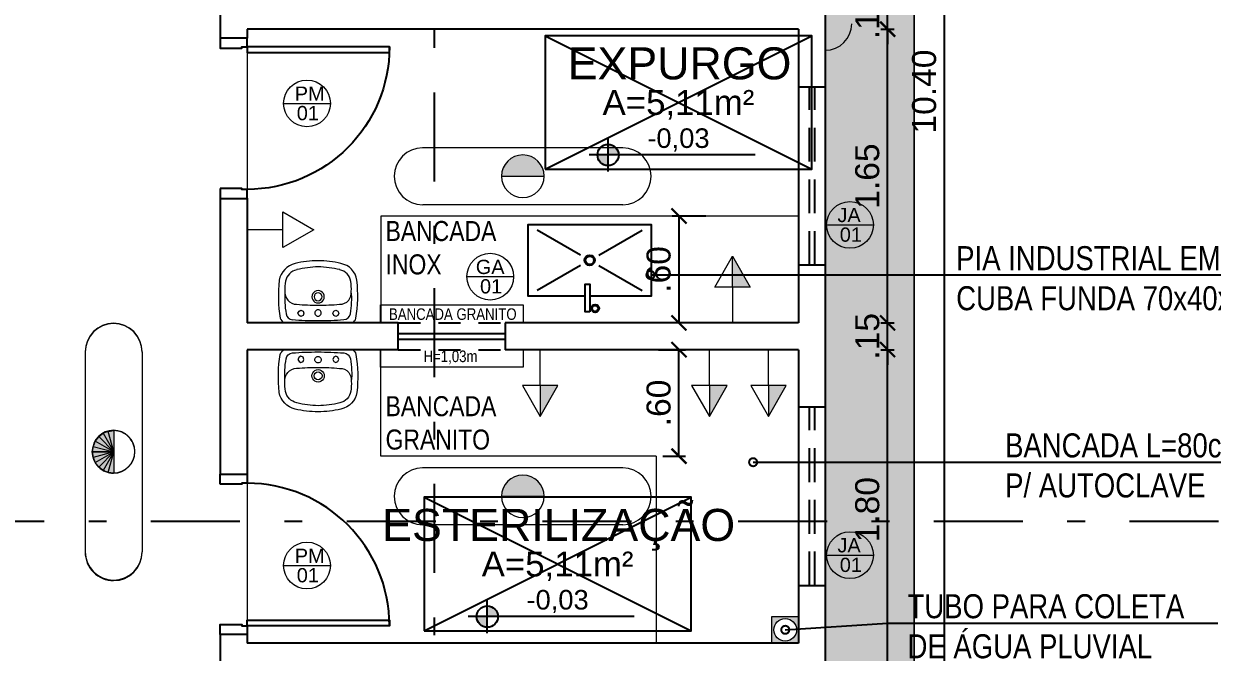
# Model space of a CAD drawing. Header units: inches. Extents: x 44782 to 44933, y 6798 to 6838.
# Drawn here: x 44809.21 to 44815.89, y 6826.53 to 6830.06 of the extents above; entities that cross this region are included whole.
import ezdxf
from ezdxf import colors
from ezdxf.entities.mleader import LeaderData, LeaderLine
from ezdxf.enums import TextEntityAlignment as Align
from ezdxf.math import Vec2, Vec3

# ---------------------------------------------------------------- set-up
doc = ezdxf.new("R2010")
doc.units = ezdxf.units.IN
doc.header["$MEASUREMENT"] = 0
for name, pattern in [('DASHDOT', [1, 0.5, -0.25, 0, -0.25]), ('HIDDEN', [9.525, 6.35, -3.175]), ('HIDDEN2', [0.1875, 0.125, -0.0625])]:
    doc.linetypes.add(name, pattern=pattern)
doc.layers.get('Defpoints').update_dxf_attribs({"color": 250})
for name, color, linetype, lineweight in [('at_Entity', 7, 'Continuous', 9), ('at_Text', 7, 'Continuous', 9), ('at_Text @ 75', 7, 'Continuous', 9)]:
    doc.layers.add(name, color=color, linetype=linetype, lineweight=lineweight)
for name, color, linetype in [('BASCULANTE', 1, 'Continuous'), ('COTAS', 7, 'Continuous'), ('H. PAVER CINZA 1', 252, 'Continuous'), ('LAMPADAS', 5, 'Continuous'), ('Layout_Equipamentos', 7, 'Continuous'), ('linha de corte', 1, 'Continuous'), ('PAREDES', 4, 'Continuous'), ('PISO_acabado', 1, 'Continuous'), ('PONTO DENTISTA', 7, 'Continuous'), ('PORTAS', 2, 'Continuous'), ('TEXTO01', 7, 'Continuous'), ('TEXTO02', 3, 'Continuous'), ('TEXTO03', 2, 'Continuous'), ('TUBO DE COLETA', 7, 'Continuous')]:
    doc.layers.add(name, color=color, linetype=linetype)
doc.layers.add('TOMADAS', color=150, linetype='Continuous', true_color=0x007fff)
doc.styles.add('0.15 - Texto Mínimo', font='ARIALN.TTF', dxfattribs={"height": 0.0015})
doc.styles.add('ARIAL', font='ARIALN.TTF', dxfattribs={"height": 0.18})
doc.styles.add('Fonte 02', font='ARIALUNI.TTF')
doc.styles.add('FONTE01', font='swissi.ttf')
doc.styles.add('Fonte02', font='arial.ttf')
doc.styles.add('TEXTO1', font='swissko.ttf', dxfattribs={"width": 0.6, "height": 0.1})
doc.dimstyles.new('Esc 1-75', dxfattribs={"dimscale": 0.75, "dimtxt": 0.18, "dimasz": 0.1125, "dimexe": 0.05, "dimexo": 0.05, "dimgap": 0.06, "dimtad": 1, "dimzin": 4, "dimdsep": 46, "dimtxsty": 'Fonte 02', "dimblk": 'ARCHTICK', "dimcen": 0, "dimclrd": 250, "dimclre": 250, "dimadec": 0, "dimazin": 1, "dimtfac": 1, "dimtix": 1, "dimtmove": 1, "dimatfit": 3, "dimldrblk": 'ARCHTICK', "dimfxl": 0, "dimarcsym": 0})

# ---------------------------------------------------------------- blocks, each defined once
blk = doc.blocks.new('A$C2B7D2525')
at = {"layer": 'at_Entity', "true_color": 0x007fff}
h = blk.add_hatch(color=150, dxfattribs=at)
h.dxf.hatch_style = 1
h.paths.add_polyline_path([(0.723, 0.2795, 0.414214), (0.6034, 0.1599, 0.002212), (0.6034, 0.1588), (0.8427, 0.1588, 0.002212), (0.8427, 0.1599, 0.414214)])
at = {"layer": 'at_Entity', "color": 150, "true_color": 0x007fff}
for p, q in [((1.2852, 0.3197), (0.1609, 0.3197)), ((0.7241, 0.1588), (0.6034, 0.1588)), ((0.8427, 0.1588), (0.6034, 0.1588)), ((0.8427, 0.1588), (0.7241, 0.1588)), ((0.8427, 0.1588), (0.7241, 0.1588)), ((1.2852, 0), (0.1609, 0))]:
    blk.add_line(p, q, dxfattribs=at)
for centre, radius, start, end in [((0.1599, 0.1599), 0.1599, 90, 180), ((0.723, 0.1599), 0.1196, 90, 180), ((0.723, 0.1599), 0.1196, 360, 90), ((1.2841, 0.1599), 0.1599, 0.00268, 90), ((0.1599, 0.1599), 0.1599, 180, 270), ((0.723, 0.1599), 0.1196, 180, 270), ((0.723, 0.1599), 0.1196, 270, 0), ((1.2841, 0.1599), 0.1599, 270.00537, 0.00268)]:
    blk.add_arc(centre, radius, start, end, dxfattribs=at)
blk = doc.blocks.new('Leg_Ambiente05_50')
at = {"layer": 'TEXTO01', "linetype": 'Continuous', "ltscale": 0.0001}
h = blk.add_hatch(color=256, dxfattribs=at)
h.paths.add_polyline_path([(-0.2635, -0.157), (-0.2635, -0.1969), (-0.2235, -0.1969, 0.414214)])
h.paths.add_polyline_path([(-0.2635, -0.1969), (-0.3034, -0.1969, 0.414214), (-0.2635, -0.2368)])
at = {"layer": 'Defpoints'}
for p, q in [((-0.5, -0.25), (0.5, 0.25)), ((-0.5, 0.25), (0.5, -0.25))]:
    blk.add_line(p, q, dxfattribs=at)
blk.add_lwpolyline([(-0.5, -0.25), (0.5, -0.25), (0.5, 0.25), (-0.5, 0.25)], close=True, dxfattribs=at)
at = {"layer": 'TEXTO01', "linetype": 'Continuous', "ltscale": 0.0001}
for p, q in [((-0.2635, -0.2589), (-0.2635, -0.1349)), ((0.2874, -0.1969), (-0.3344, -0.1969))]:
    blk.add_line(p, q, dxfattribs=at)
blk.add_circle((-0.2635, -0.1969), 0.0399, dxfattribs=at)
at = {"layer": 'TEXTO01', "style": 'FONTE01'}
blk.add_attdef('NÍVEL', text='', height=0.08, dxfattribs=at).set_placement((0, -0.1338), align=Align.MIDDLE_CENTER)
at = {"layer": 'TEXTO02', "style": 'Fonte02'}
blk.add_attdef('ÁREA', text='', height=0.1, dxfattribs=at).set_placement((0, 0.0311), align=Align.MIDDLE_CENTER)
at = {"layer": 'TEXTO03', "style": 'Fonte02'}
for tag, p in [('AMB1', (0.0037, 0.5301)), ('AMB1', (0, 0.3711)), ('AMB2', (0, 0.2036))]:
    blk.add_attdef(tag, text='', height=0.12, dxfattribs=at).set_placement(p, align=Align.MIDDLE_CENTER)
blk = doc.blocks.new('A$C34B626C7')
at = {"layer": 'PORTAS'}
for points in [[(0.8511, 0.1503), (0.8194, 0.1503), (0.8194, 0.9507), (0.8511, 0.9507), (0.8511, 0.1503)], [(0.055, 0), (0, 0), (0, 0.1503), (0.0508, 0.1503), (0.0508, 0.1207), (0.055, 0.1207), (0.055, 0)], [(0.8998, 0.1503), (0.8998, 0), (0.8448, 0), (0.8448, 0.1207), (0.8511, 0.1207), (0.8511, 0.1503), (0.8998, 0.1503)]]:
    blk.add_lwpolyline(points, dxfattribs=at)
blk.add_arc((0.8511, 0.1503), 0.8003, 90, 180, dxfattribs=at)
blk = doc.blocks.new('new block12')
at = {"layer": 'at_Entity', "color": 0}
for p, q in [((-0.1079, 0.0656), (-0.0973, 0.0719)), ((-0.0973, 0.0719), (-0.0846, 0.0656)), ((0.0868, 0.0656), (0.0995, 0.0719)), ((0.0995, 0.0719), (0.11, 0.0656)), ((-0.1904, 0), (0, 0)), ((-0.1143, 0.055), (-0.1079, 0.0656)), ((-0.1079, 0.0423), (-0.1143, 0.055)), ((-0.0973, 0.036), (-0.1079, 0.0423)), ((-0.0846, 0.0423), (-0.0973, 0.036)), ((-0.0846, 0.0656), (-0.0804, 0.055)), ((-0.0804, 0.055), (-0.0846, 0.0423)), ((-0.0635, 0), (0.1248, 0)), ((0, 0), (0.1926, 0)), ((0.0825, 0.055), (0.0868, 0.0656)), ((0.0868, 0.0423), (0.0825, 0.055)), ((0.0995, 0.036), (0.0868, 0.0423)), ((0.11, 0.0423), (0.0995, 0.036)), ((0.11, 0.0656), (0.1164, 0.055)), ((0.1164, 0.055), (0.11, 0.0423))]:
    blk.add_line(p, q, dxfattribs=at)
for centre, radius, start, end in [((-0.0119, -0.1249), 0.4735, 88.69805, 104.42194), ((0.0099, -0.1255), 0.4741, 75.63679, 91.34148), ((-0.1037, 0.2192), 0.1175, 102.51398, 169.94425), ((-0.1021, 0.2163), 0.0847, 102.94607, 167.28087), ((0.0138, -0.2613), 0.5766, 91.35244, 103.5038), ((-0.0133, -0.2572), 0.5725, 76.4579, 88.69664), ((0.1052, 0.222), 0.0784, 8.41938, 78.38368), ((0.1075, 0.2249), 0.1107, 7.71962, 79.59246), ((0.5296, 0.1532), 0.7539, 173.41338, 189.69292), ((0.1228, 0.188), 0.311, 171.32208, 181.82646), ((-0.1329, 0.1882), 0.3189, 357.99462, 8.16964), ((-0.5309, 0.1535), 0.7531, 350.27914, 6.57653), ((0.4249, 0.1494), 0.6136, 177.32306, 189.24154), ((-0.1166, 0.1739), 0.0716, 176.60246, 219.59969), ((-0.0011, 0.1471), 0.0349, 150.00315, 209.99685), ((-0.0011, 0.1471), 0.0349, 90, 149.99293), ((-0.0011, 0.1471), 0.0222, 90, 180), ((-0.0011, 0.1471), 0.0222, 180, 270), ((-0.0011, 0.1471), 0.0349, 29.99676, 89.99928), ((-0.0011, 0.1471), 0.0222, 360, 90), ((-0.0011, 0.1471), 0.0222, 270.00968, 360), ((-0.0011, 0.1471), 0.0349, 330.00315, 29.99685), ((0.1078, 0.1732), 0.0781, 324.65246, 2.83944), ((-0.2623, 0.1317), 0.4504, 349.78202, 5.79718), ((-0.1209, 0.1714), 0.0667, 220.34381, 269.44866), ((0.0021, 1.5743), 1.4748, 265.18956, 269.93912), ((-0.0011, 0.1471), 0.0349, 209.99676, 269.99928), ((-0.0011, 0.0561), 0.018, 90, 150.03984), ((-0.0011, 0.1471), 0.0349, 270, 329.99293), ((-0.001, 0.0561), 0.018, 30.01908, 90.03665), ((-0.001, 1.4521), 1.3526, 270.02076, 275.09507), ((0.1226, 0.1679), 0.0631, 266.77318, 320.7547), ((-0.1647, 0.0446), 0.0522, 200.54167, 238.93005), ((-0.1427, 0.0567), 0.0385, 188.75581, 265.61268), ((-0.0074, 1.7284), 1.7156, 265.3753, 270.21026), ((-0.0011, 0.0561), 0.018, 150.01278, 209.98722), ((-0.0011, 0.0561), 0.018, 210.01908, 270.03665), ((-0.0011, 0.0561), 0.018, 270, 330.03984), ((-0.0011, 1.8918), 1.879, 270, 274.41438), ((-0.0011, 0.0561), 0.018, 330.01278, 29.98722), ((0.1414, 0.0585), 0.0402, 273.11398, 350.39284), ((0.1736, 0.034), 0.0386, 297.86727, 348.56925)]:
    blk.add_arc(centre, radius, start, end, dxfattribs=at)
blk = doc.blocks.new('A$C3E1E0E25')
at = {"linetype": 'HIDDEN'}
h = blk.add_hatch(color=7, dxfattribs=at)
h.dxf.hatch_style = 1
h.paths.add_polyline_path([(0.1503, 0.1482), (0, 0.1482), (0, 0), (0.1503, 0)])
h.paths.add_polyline_path([(0.0116, 0.0741, -1), (0.1388, 0.0741, -1)], flags=16)
at = {"layer": 'at_Entity'}
blk.add_lwpolyline([(0, 0.1482), (0.1503, 0.1482), (0.1503, 0), (0, 0)], close=True, dxfattribs=at)
blk.add_circle((0.0752, 0.0741), 0.0636, dxfattribs=at)
blk = doc.blocks.new('_DotSmall')
at = {"color": 0, "linetype": 'ByBlock', "const_width": 0.5}
blk.add_lwpolyline([(-0.0625, 0, 1), (0.0625, 0, 1)], format="xyb", close=True, dxfattribs=at)
blk = doc.blocks.new('A$C1ECA369E')
at = {"layer": 'at_Entity', "true_color": 0x007fff}
h = blk.add_hatch(color=150, dxfattribs=at)
h.dxf.hatch_style = 1
h.paths.add_polyline_path([(0.1736, 0), (0.1736, 0.0995), (0, 0.0995)])
at = {"layer": 'at_Entity', "color": 150, "true_color": 0x007fff}
for p, q in [((0.1736, 0.199), (0, 0.0995)), ((0.1736, 0), (0.1736, 0.199)), ((0, 0.0995), (0.1736, 0)), ((0.1736, 0.0995), (0, 0.0995)), ((0.1736, 0.0995), (0.3748, 0.0995))]:
    blk.add_line(p, q, dxfattribs=at)
blk = doc.blocks.new('A$C4BC3063A')
at = {"layer": 'at_Entity', "color": 150, "true_color": 0x007fff}
for p, q in [((0.2011, 0), (0.2011, 0.199)), ((0.2011, 0.199), (0.3748, 0.0995)), ((0.2011, 0.0995), (0, 0.0995)), ((0.3748, 0.0995), (0.2011, 0))]:
    blk.add_line(p, q, dxfattribs=at)
blk = doc.blocks.new('_ARCHTICK')
at = {"color": 0, "linetype": 'ByBlock', "const_width": 0.15}
blk.add_lwpolyline([(-0.5, -0.5), (0.5, 0.5)], dxfattribs=at)
blk = doc.blocks.new('*D168')
at = {"layer": 'at_Text', "color": 250, "lineweight": -2, "transparency": 16777216}
for p, q in [((44814.0233, 6828.2297), (44814.0983, 6828.2297)), ((44814.0608, 6826.431), (44814.0608, 6828.2297)), ((44814.0233, 6826.431), (44814.0983, 6826.431))]:
    blk.add_line(p, q, dxfattribs=at)
at = {"layer": 'Defpoints', "color": 0, "transparency": 16777216}
for p in [(44813.5606, 6828.2297), (44814.0608, 6828.2297), (44813.6599, 6826.431)]:
    blk.add_point(p, dxfattribs=at)
at = {"layer": 'at_Text', "color": 250, "lineweight": -2, "transparency": 16777216, "xscale": 0.084375, "yscale": 0.084375, "zscale": 0.084375}
for p, rotation in [((44814.0608, 6828.2297), 90), ((44814.0608, 6826.431), 270)]:
    blk.add_blockref('_ARCHTICK', p, dxfattribs=dict(at, rotation=rotation))
at = {"layer": 'at_Text', "color": 0, "transparency": 16777216, "insert": (44813.9469, 6827.3304), "char_height": 0.135, "attachment_point": 5, "rotation": 90, "style": 'Fonte 02'}
blk.add_mtext('1.80', dxfattribs=at)
blk = doc.blocks.new('*D169')
at = {"layer": 'at_Text', "color": 250, "lineweight": -2, "transparency": 16777216}
for p, q in [((44814.0608, 6828.3799), (44814.0608, 6828.4643)), ((44814.0233, 6828.3799), (44814.0983, 6828.3799)), ((44814.0608, 6828.2297), (44814.0608, 6828.3799)), ((44814.0233, 6828.2297), (44814.0983, 6828.2297)), ((44814.0608, 6828.2297), (44814.0608, 6828.1453))]:
    blk.add_line(p, q, dxfattribs=at)
at = {"layer": 'Defpoints', "color": 0, "transparency": 16777216}
for p in [(44813.5606, 6828.3799), (44814.0608, 6828.3799), (44813.5606, 6828.2297)]:
    blk.add_point(p, dxfattribs=at)
at = {"layer": 'at_Text', "color": 250, "lineweight": -2, "transparency": 16777216, "xscale": 0.084375, "yscale": 0.084375, "zscale": 0.084375}
for p, rotation in [((44814.0608, 6828.3799), 270), ((44814.0608, 6828.2297), 90)]:
    blk.add_blockref('_ARCHTICK', p, dxfattribs=dict(at, rotation=rotation))
at = {"layer": 'at_Text', "color": 0, "transparency": 16777216, "insert": (44813.9469, 6828.3048), "char_height": 0.135, "attachment_point": 5, "rotation": 90, "style": 'Fonte 02'}
blk.add_mtext('.15', dxfattribs=at)
blk = doc.blocks.new('*D170')
at = {"layer": 'at_Text', "color": 250, "lineweight": -2, "transparency": 16777216}
for p, q in [((44814.0233, 6830.0305), (44814.0983, 6830.0305)), ((44814.0608, 6828.3799), (44814.0608, 6830.0305)), ((44814.0233, 6828.3799), (44814.0983, 6828.3799))]:
    blk.add_line(p, q, dxfattribs=at)
at = {"layer": 'Defpoints', "color": 0, "transparency": 16777216}
for p in [(44813.5606, 6830.0305), (44814.0608, 6830.0305), (44813.5606, 6828.3799)]:
    blk.add_point(p, dxfattribs=at)
at = {"layer": 'at_Text', "color": 250, "lineweight": -2, "transparency": 16777216, "xscale": 0.084375, "yscale": 0.084375, "zscale": 0.084375}
for p, rotation in [((44814.0608, 6830.0305), 90), ((44814.0608, 6828.3799), 270)]:
    blk.add_blockref('_ARCHTICK', p, dxfattribs=dict(at, rotation=rotation))
at = {"layer": 'at_Text', "color": 0, "transparency": 16777216, "insert": (44813.9469, 6829.2052), "char_height": 0.135, "attachment_point": 5, "rotation": 90, "style": 'Fonte 02'}
blk.add_mtext('1.65', dxfattribs=at)
blk = doc.blocks.new('*D171')
at = {"layer": 'at_Text', "color": 250, "lineweight": -2, "transparency": 16777216}
for p, q in [((44814.0608, 6830.1807), (44814.0608, 6830.2651)), ((44814.0233, 6830.1807), (44814.0983, 6830.1807)), ((44814.0608, 6830.0305), (44814.0608, 6830.1807)), ((44814.0233, 6830.0305), (44814.0983, 6830.0305)), ((44814.0608, 6830.0305), (44814.0608, 6829.9461))]:
    blk.add_line(p, q, dxfattribs=at)
at = {"layer": 'Defpoints', "color": 0, "transparency": 16777216}
for p in [(44813.5606, 6830.1807), (44814.0608, 6830.1807), (44813.5606, 6830.0305)]:
    blk.add_point(p, dxfattribs=at)
at = {"layer": 'at_Text', "color": 250, "lineweight": -2, "transparency": 16777216, "xscale": 0.084375, "yscale": 0.084375, "zscale": 0.084375}
for p, rotation in [((44814.0608, 6830.1807), 270), ((44814.0608, 6830.0305), 90)]:
    blk.add_blockref('_ARCHTICK', p, dxfattribs=dict(at, rotation=rotation))
at = {"layer": 'at_Text', "color": 0, "transparency": 16777216, "insert": (44813.9469, 6830.1056), "char_height": 0.135, "attachment_point": 5, "rotation": 90, "style": 'Fonte 02'}
blk.add_mtext('.15', dxfattribs=at)
blk = doc.blocks.new('*D178')
at = {"layer": 'at_Text', "color": 250, "lineweight": -2, "transparency": 16777216}
for p, q in [((44814.3428, 6834.8784), (44814.4178, 6834.8784)), ((44814.3803, 6824.4821), (44814.3803, 6834.8784)), ((44814.3428, 6824.4821), (44814.4178, 6824.4821))]:
    blk.add_line(p, q, dxfattribs=at)
at = {"layer": 'Defpoints', "color": 0, "transparency": 16777216}
for p in [(44813.6599, 6834.8784), (44814.3803, 6834.8784), (44813.6599, 6824.4821)]:
    blk.add_point(p, dxfattribs=at)
at = {"layer": 'at_Text', "color": 250, "lineweight": -2, "transparency": 16777216, "xscale": 0.084375, "yscale": 0.084375, "zscale": 0.084375}
for p, rotation in [((44814.3803, 6834.8784), 90), ((44814.3803, 6824.4821), 270)]:
    blk.add_blockref('_ARCHTICK', p, dxfattribs=dict(at, rotation=rotation))
at = {"layer": 'at_Text', "color": 0, "transparency": 16777216, "insert": (44814.2663, 6829.6803), "char_height": 0.135, "attachment_point": 5, "rotation": 90, "style": 'Fonte 02'}
blk.add_mtext('10.40', dxfattribs=at)
blk = doc.blocks.new('*D317')
at = {"layer": 'at_Text', "color": 250, "lineweight": -2, "transparency": 16777216}
for p, q in [((44812.7606, 6826.3321), (44812.7606, 6826.1446)), ((44813.5606, 6826.3321), (44813.5606, 6826.1446)), ((44812.7606, 6826.1821), (44813.5606, 6826.1821))]:
    blk.add_line(p, q, dxfattribs=at)
at = {"layer": 'Defpoints', "color": 0, "transparency": 16777216}
for p in [(44812.7606, 6826.5813), (44813.5606, 6826.5813), (44813.5606, 6826.1821)]:
    blk.add_point(p, dxfattribs=at)
at = {"layer": 'at_Text', "color": 250, "lineweight": -2, "transparency": 16777216, "xscale": 0.084375, "yscale": 0.084375, "zscale": 0.084375, "rotation": 180}
blk.add_blockref('_ARCHTICK', (44812.7606, 6826.1821), dxfattribs=at)
at = {"layer": 'at_Text', "color": 250, "lineweight": -2, "transparency": 16777216, "xscale": 0.084375, "yscale": 0.084375, "zscale": 0.084375}
blk.add_blockref('_ARCHTICK', (44813.5606, 6826.1821), dxfattribs=at)
at = {"layer": 'at_Text', "color": 0, "transparency": 16777216, "insert": (44813.1606, 6826.2961), "char_height": 0.135, "attachment_point": 5, "style": 'Fonte 02'}
blk.add_mtext('.80', dxfattribs=at)
blk = doc.blocks.new('*D318')
at = {"layer": 'at_Text', "color": 250, "lineweight": -2, "transparency": 16777216}
for p, q in [((44812.7737, 6828.2297), (44812.9256, 6828.2297)), ((44812.8881, 6827.6309), (44812.8881, 6828.2297)), ((44812.7981, 6827.6309), (44812.9256, 6827.6309))]:
    blk.add_line(p, q, dxfattribs=at)
at = {"layer": 'Defpoints', "color": 0, "transparency": 16777216}
for p in [(44812.7362, 6828.2297), (44812.8881, 6828.2297), (44812.7606, 6827.6309)]:
    blk.add_point(p, dxfattribs=at)
at = {"layer": 'at_Text', "color": 250, "lineweight": -2, "transparency": 16777216, "xscale": 0.084375, "yscale": 0.084375, "zscale": 0.084375}
for p, rotation in [((44812.8881, 6828.2297), 90), ((44812.8881, 6827.6309), 270)]:
    blk.add_blockref('_ARCHTICK', p, dxfattribs=dict(at, rotation=rotation))
at = {"layer": 'at_Text', "color": 0, "transparency": 16777216, "insert": (44812.7741, 6827.9303), "char_height": 0.135, "attachment_point": 5, "rotation": 90, "style": 'Fonte 02'}
blk.add_mtext('.60', dxfattribs=at)
blk = doc.blocks.new('*D319')
at = {"layer": 'at_Text', "color": 250, "lineweight": -2, "transparency": 16777216}
for p, q in [((44813.0381, 6828.9809), (44812.8506, 6828.9809)), ((44812.8881, 6828.9809), (44812.8881, 6828.3799)), ((44813.0381, 6828.3799), (44812.8506, 6828.3799))]:
    blk.add_line(p, q, dxfattribs=at)
at = {"layer": 'Defpoints', "color": 0, "transparency": 16777216}
for p in [(44813.5606, 6828.9809), (44812.8881, 6828.3799), (44813.5606, 6828.3799)]:
    blk.add_point(p, dxfattribs=at)
at = {"layer": 'at_Text', "color": 250, "lineweight": -2, "transparency": 16777216, "xscale": 0.084375, "yscale": 0.084375, "zscale": 0.084375}
for p, rotation in [((44812.8881, 6828.9809), 90), ((44812.8881, 6828.3799), 270)]:
    blk.add_blockref('_ARCHTICK', p, dxfattribs=dict(at, rotation=rotation))
at = {"layer": 'at_Text', "color": 0, "transparency": 16777216, "insert": (44812.7741, 6828.6804), "char_height": 0.135, "attachment_point": 5, "rotation": 90, "style": 'Fonte 02'}
blk.add_mtext('.60', dxfattribs=at)
blk = doc.blocks.new('*D320')
at = {"layer": 'at_Text', "color": 250, "lineweight": -2, "transparency": 16777216}
for p, q in [((44811.2118, 6826.3321), (44811.2118, 6826.1446)), ((44812.7606, 6826.3321), (44812.7606, 6826.1446)), ((44812.7606, 6826.1821), (44811.2118, 6826.1821))]:
    blk.add_line(p, q, dxfattribs=at)
at = {"layer": 'Defpoints', "color": 0, "transparency": 16777216}
for p in [(44811.2118, 6827.6309), (44812.7606, 6827.6309), (44811.2118, 6826.1821)]:
    blk.add_point(p, dxfattribs=at)
at = {"layer": 'at_Text', "color": 250, "lineweight": -2, "transparency": 16777216, "xscale": 0.084375, "yscale": 0.084375, "zscale": 0.084375, "rotation": 180}
blk.add_blockref('_ARCHTICK', (44811.2118, 6826.1821), dxfattribs=at)
at = {"layer": 'at_Text', "color": 250, "lineweight": -2, "transparency": 16777216, "xscale": 0.084375, "yscale": 0.084375, "zscale": 0.084375}
blk.add_blockref('_ARCHTICK', (44812.7606, 6826.1821), dxfattribs=at)
at = {"layer": 'at_Text', "color": 0, "transparency": 16777216, "insert": (44811.9862, 6826.2961), "char_height": 0.135, "attachment_point": 5, "style": 'Fonte 02'}
blk.add_mtext('1.55', dxfattribs=at)

msp = doc.modelspace()

# ---------------------------------------------------------------- hatches: boundary and pattern name
at = {"layer": 'H. PAVER CINZA 1'}
msp.add_hatch(color=256, dxfattribs=at).paths.add_polyline_path([(44814.2102, 6836.2284), (44804.7133, 6836.2284), (44804.7133, 6830.4791), (44804.7133, 6825.0302), (44793.3162, 6825.0302), (44793.3162, 6816.0327), (44793.8156, 6816.0327), (44793.8156, 6815.8824), (44793.3162, 6815.8824), (44793.3162, 6814.3843), (44804.5631, 6814.3843), (44804.5631, 6809.4856), (44805.0625, 6809.4856), (44805.0625, 6813.3834), (44806.713, 6813.3834), (44806.713, 6814.8837), (44793.8156, 6814.8837), (44793.8156, 6818.682), (44795.3645, 6818.682), (44795.3645, 6820.6817), (44793.8156, 6820.6817), (44793.8156, 6824.4821), (44805.2127, 6824.4821), (44805.2127, 6830.9785), (44805.2127, 6834.8784), (44813.7108, 6834.8784), (44813.7108, 6826.431), (44810.8605, 6826.431), (44810.8605, 6824.4821), (44826.9553, 6824.4821), (44826.9553, 6818.682), (44826.9553, 6815.4233), (44827.4568, 6815.4233), (44827.4568, 6825.0302), (44814.2102, 6825.0302)])

# ---------------------------------------------------------------- linework, layer by layer
at = {"layer": 'at_Entity', "color": 0}
msp.add_line((44814.2102, 6825.9803), (44814.2102, 6836.2284), dxfattribs=at)
at = {"layer": 'at_Entity', "color": 252, "true_color": 0x989898}
msp.add_line((44814.2102, 6834.8784), (44814.2102, 6826.431), dxfattribs=at)
msp.add_line((44814.2102, 6834.8784), (44814.2102, 6826.431), dxfattribs=at)
at = {"layer": 'at_Entity', "color": 150, "true_color": 0x007fff}
for p, q in [((44813.7108, 6829.912), (44813.7108, 6830.2103)), ((44809.5506, 6828.217), (44809.5506, 6827.0934)), ((44809.8702, 6828.217), (44809.8702, 6827.0934)), ((44809.6797, 6827.7705), (44809.6522, 6827.7599)), ((44809.6797, 6827.7705), (44809.7115, 6827.7747)), ((44809.7115, 6827.6562), (44809.6797, 6827.7705)), ((44809.7115, 6827.6562), (44809.6797, 6827.7705)), ((44809.7115, 6827.7747), (44809.7115, 6827.6562)), ((44809.7115, 6827.7747), (44809.7115, 6827.6562)), ((44809.7115, 6827.7747), (44809.7115, 6827.5356)), ((44809.6078, 6827.7155), (44809.5951, 6827.6859)), ((44809.6078, 6827.7155), (44809.6268, 6827.7409)), ((44809.7115, 6827.6562), (44809.6078, 6827.7155)), ((44809.7115, 6827.6562), (44809.6078, 6827.7155)), ((44809.6268, 6827.7409), (44809.6522, 6827.7599)), ((44809.6268, 6827.7409), (44809.7115, 6827.6562)), ((44809.6268, 6827.7409), (44809.7115, 6827.6562)), ((44809.7115, 6827.6562), (44809.6268, 6827.7409)), ((44809.6522, 6827.7599), (44809.7115, 6827.6562)), ((44809.6522, 6827.7599), (44809.7115, 6827.6562)), ((44809.5908, 6827.6562), (44809.5951, 6827.6859)), ((44809.5951, 6827.6245), (44809.5908, 6827.6562)), ((44809.5908, 6827.6562), (44809.7115, 6827.6562)), ((44809.5908, 6827.6562), (44809.7115, 6827.6562)), ((44809.7115, 6827.6562), (44809.5908, 6827.6562)), ((44809.5951, 6827.6859), (44809.7115, 6827.6562)), ((44809.5951, 6827.6859), (44809.7115, 6827.6562)), ((44809.7115, 6827.6562), (44809.5951, 6827.6245)), ((44809.7115, 6827.6562), (44809.5951, 6827.6245)), ((44809.6078, 6827.5949), (44809.7115, 6827.6562)), ((44809.6078, 6827.5949), (44809.7115, 6827.6562)), ((44809.6268, 6827.5695), (44809.7115, 6827.6562)), ((44809.6268, 6827.5695), (44809.7115, 6827.6562)), ((44809.7115, 6827.6562), (44809.6268, 6827.5695)), ((44809.7115, 6827.6562), (44809.6522, 6827.5504)), ((44809.7115, 6827.6562), (44809.6522, 6827.5504)), ((44809.6797, 6827.5399), (44809.7115, 6827.6562)), ((44809.6797, 6827.5399), (44809.7115, 6827.6562)), ((44809.7115, 6827.6562), (44809.7115, 6827.5356)), ((44809.5951, 6827.6245), (44809.6078, 6827.5949)), ((44809.6268, 6827.5695), (44809.6078, 6827.5949)), ((44809.6522, 6827.5504), (44809.6268, 6827.5695)), ((44809.6522, 6827.5504), (44809.6797, 6827.5399)), ((44809.7115, 6827.5356), (44809.6797, 6827.5399))]:
    msp.add_line(p, q, dxfattribs=at)
at = {"layer": 'at_Entity', "color": 7, "lineweight": 5}
for p, q in [((44810.4606, 6829.931), (44810.4606, 6829.1307)), ((44810.4606, 6827.479), (44810.4606, 6826.6786))]:
    msp.add_line(p, q, dxfattribs=at)
at = {"layer": 'at_Entity', "color": 3}
for p, q in [((44813.5606, 6828.9809), (44811.2118, 6828.9809)), ((44811.2118, 6828.9809), (44811.2118, 6828.3799)), ((44811.2118, 6827.6309), (44811.2118, 6828.2297)), ((44812.7606, 6827.6309), (44811.2118, 6827.6309)), ((44812.7606, 6827.6309), (44812.7606, 6826.5813))]:
    msp.add_line(p, q, dxfattribs=at)
at = {"layer": 'at_Entity', "color": 7}
for p, q in [((44810.3103, 6827.5298), (44810.3103, 6827.5314)), ((44810.4606, 6827.5314), (44810.4606, 6827.5298))]:
    msp.add_line(p, q, dxfattribs=at)
at = {"layer": 'at_Entity', "color": 3}
for points in [[(44811.2106, 6828.3799), (44811.2106, 6828.4808), (44812.0119, 6828.4808), (44812.0119, 6828.3799)], [(44812.0119, 6828.2297), (44812.0119, 6828.131), (44811.2106, 6828.131), (44811.2106, 6828.2297)]]:
    msp.add_lwpolyline(points, dxfattribs=at)
at = {"layer": 'at_Entity', "color": 150, "true_color": 0x007fff}
for centre, radius, start, end in [((44813.7098, 6830.0612), 0.1492, 270.00575, 0.00287), ((44809.7104, 6828.2181), 0.1598, 90.00275, 180), ((44809.7104, 6828.2181), 0.1598, 0.00549, 90.00275), ((44809.7104, 6827.6573), 0.1196, 90, 180), ((44809.7104, 6827.6573), 0.1196, 360, 90), ((44809.7104, 6827.6573), 0.1196, 180, 270), ((44809.7104, 6827.6573), 0.1196, 270, 0), ((44809.7104, 6827.0944), 0.1598, 180, 270), ((44809.7104, 6827.0944), 0.1598, 270, 0)]:
    msp.add_arc(centre, radius, start, end, dxfattribs=at)
at = {"layer": 'BASCULANTE', "linetype": 'HIDDEN', "ltscale": 0.03}
for p, q in [((44813.6207, 6828.7058), (44813.6207, 6829.7067)), ((44813.6511, 6828.7058), (44813.6511, 6829.7067)), ((44813.7108, 6829.7046), (44813.5606, 6829.7046)), ((44813.5606, 6828.7058), (44813.7108, 6828.7058)), ((44813.7108, 6827.9059), (44813.5606, 6827.9059)), ((44813.6207, 6826.905), (44813.6207, 6827.9059)), ((44813.6511, 6826.905), (44813.6511, 6827.9059)), ((44813.5606, 6826.905), (44813.7108, 6826.905))]:
    msp.add_line(p, q, dxfattribs=at)
at = {"layer": 'COTAS', "linetype": 'HIDDEN2'}
for p, q in [((44811.3106, 6828.38), (44811.9119, 6828.38)), ((44811.3106, 6828.2297), (44811.9119, 6828.2297))]:
    msp.add_line(p, q, dxfattribs=at)
at = {"layer": 'COTAS', "color": 2}
for p, q in [((44811.3106, 6828.32), (44811.9119, 6828.32)), ((44811.3106, 6828.2897), (44811.9119, 6828.2897))]:
    msp.add_line(p, q, dxfattribs=at)
at = {"layer": 'linha de corte', "color": 6, "linetype": 'DASHDOT'}
for p, q in [((44811.5144, 6799.4751), (44811.5144, 6837.2931)), ((44832.4206, 6827.2648), (44783.1586, 6827.2648))]:
    msp.add_line(p, q, dxfattribs=at)
at = {"layer": 'PAREDES'}
for p, q in [((44813.7108, 6826.431), (44813.7108, 6834.8784)), ((44810.3103, 6830.2294), (44810.3103, 6829.9797)), ((44813.5606, 6830.0305), (44810.4606, 6830.0305)), ((44810.4606, 6830.0305), (44810.4606, 6829.9797)), ((44813.5606, 6830.0305), (44813.5606, 6828.3799)), ((44810.3103, 6829.0804), (44810.3103, 6827.5314)), ((44810.4606, 6829.0804), (44810.4606, 6828.3799)), ((44811.3106, 6828.3799), (44810.4606, 6828.3799)), ((44811.3106, 6828.2297), (44811.3106, 6828.38)), ((44811.9119, 6828.38), (44811.9119, 6828.2297)), ((44813.5606, 6828.3799), (44811.9119, 6828.3799)), ((44810.4606, 6828.2297), (44810.4606, 6827.5314)), ((44811.3106, 6828.2297), (44810.4606, 6828.2297)), ((44813.5606, 6828.2297), (44811.9119, 6828.2297)), ((44813.5606, 6828.2297), (44813.5606, 6826.5813)), ((44810.3103, 6826.63), (44810.3103, 6826.431)), ((44810.4606, 6826.63), (44810.4606, 6826.5813)), ((44813.5606, 6826.5813), (44810.4606, 6826.5813))]:
    msp.add_line(p, q, dxfattribs=at)
at = {"layer": 'PISO_acabado'}
for points in [[(44812.3862, 6828.5331), (44812.7339, 6828.5331), (44812.7339, 6828.9309), (44812.0385, 6828.9309), (44812.0385, 6828.5331), (44812.3599, 6828.5331)], [(44812.3351, 6828.7612), (44812.0909, 6828.9009)], [(44812.4373, 6828.7612), (44812.6814, 6828.9009)], [(44812.3351, 6828.7028), (44812.0909, 6828.5631)], [(44812.4373, 6828.7028), (44812.6814, 6828.5631)]]:
    msp.add_lwpolyline(points, dxfattribs=at)
msp.add_lwpolyline([(44812.3862, 6828.4422), (44812.3599, 6828.4422), (44812.3599, 6828.5975), (44812.3862, 6828.5975)], close=True, dxfattribs=at)
for centre, radius in [((44812.3862, 6828.732), 0.0289), ((44812.3862, 6828.732), 0.0239), ((44812.417, 6828.4616), 0.0222), ((44812.417, 6828.4616), 0.0172)]:
    msp.add_circle(centre, radius, dxfattribs=at)
at = {"layer": 'TEXTO01', "lineweight": 9}
for p, q in [((44810.666, 6829.6136), (44810.9287, 6829.6136)), ((44813.7179, 6828.9307), (44813.9806, 6828.9307)), ((44811.6959, 6828.6401), (44811.9586, 6828.6401)), ((44813.7179, 6827.0748), (44813.9806, 6827.0748)), ((44810.666, 6827.0166), (44810.9287, 6827.0166))]:
    msp.add_line(p, q, dxfattribs=at)
for centre in [(44810.7973, 6829.6136), (44813.8492, 6828.9307), (44811.8273, 6828.6401), (44813.8492, 6827.0748), (44810.7973, 6827.0166)]:
    msp.add_circle(centre, 0.1313, dxfattribs=at)

# ---------------------------------------------------------------- block references
ref = msp.add_blockref('Leg_Ambiente05_50', (44812.8851, 6829.6191), dxfattribs=dict(xscale=1.5, yscale=1.5, zscale=1.5))
ref.add_attrib('AMB2', 'EXPURGO', dxfattribs={"layer": 'TEXTO03', "height": 0.18, "style": 'Fonte02'}).set_placement((44812.8912, 6829.8387), align=Align.MIDDLE_CENTER)
ref.add_attrib('ÁREA', 'A=5,11m²', dxfattribs={"layer": 'TEXTO02', "height": 0.14, "style": 'Fonte02'}).set_placement((44812.8852, 6829.6191), align=Align.MIDDLE_CENTER)
ref.add_attrib('NÍVEL', '-0,03', dxfattribs={"layer": 'TEXTO01', "height": 0.11, "style": 'FONTE01'}).set_placement((44812.8851, 6829.4184), align=Align.MIDDLE_CENTER)
ref = msp.add_blockref('Leg_Ambiente05_50', (44812.2057, 6827.0252), dxfattribs=dict(xscale=1.5, yscale=1.5, zscale=1.5))
ref.add_attrib('AMB2', 'ESTERILIZAÇÃO', dxfattribs={"layer": 'TEXTO03', "height": 0.18, "style": 'Fonte02'}).set_placement((44812.2118, 6827.2448), align=Align.MIDDLE_CENTER)
ref.add_attrib('ÁREA', 'A=5,11m²', dxfattribs={"layer": 'TEXTO02', "height": 0.14, "style": 'Fonte02'}).set_placement((44812.2058, 6827.0252), align=Align.MIDDLE_CENTER)
ref.add_attrib('NÍVEL', '-0,03', dxfattribs={"layer": 'TEXTO01', "height": 0.11, "style": 'FONTE01'}).set_placement((44812.2057, 6826.8245), align=Align.MIDDLE_CENTER)
at = {"layer": 'LAMPADAS'}
for p in [(44811.2875, 6829.0444), (44811.2875, 6827.2457)]:
    msp.add_blockref('A$C2B7D2525', p, dxfattribs=at)
at = {"layer": 'LAMPADAS', "rotation": 89.99999999999999}
msp.add_blockref('A$C2B7D2525', (44809.8704, 6826.9321), dxfattribs=at)
at = {"layer": 'Layout_Equipamentos'}
msp.add_blockref('new block12', (44810.8607, 6828.38), dxfattribs=at)
at = {"layer": 'Layout_Equipamentos', "xscale": -1, "rotation": 180}
msp.add_blockref('new block12', (44810.8607, 6828.2297), dxfattribs=at)
at = {"layer": 'PORTAS', "xscale": -1, "rotation": 270}
msp.add_blockref('A$C34B626C7', (44810.3102, 6829.0798), dxfattribs=at)
at = {"layer": 'PORTAS', "rotation": 270}
msp.add_blockref('A$C34B626C7', (44810.3103, 6827.5298), dxfattribs=at)
at = {"layer": 'TOMADAS'}
msp.add_blockref('A$C4BC3063A', (44810.4606, 6828.8045), dxfattribs=at)
at = {"layer": 'TOMADAS', "xscale": -1, "rotation": 90}
msp.add_blockref('A$C1ECA369E', (44813.2877, 6828.7547), dxfattribs=at)
at = {"layer": 'TOMADAS', "rotation": 90.00000000000001}
for p in [(44812.2073, 6827.8549), (44813.1582, 6827.8549), (44813.4904, 6827.8549)]:
    msp.add_blockref('A$C1ECA369E', p, dxfattribs=at)
at = {"layer": 'TUBO DE COLETA'}
msp.add_blockref('A$C3E1E0E25', (44813.4103, 6826.5813), dxfattribs=at)

# ---------------------------------------------------------------- texts
at = {"layer": 'at_Text @ 75', "char_height": 0.1125, "attachment_point": 1, "style": '0.15 - Texto Mínimo'}
for s, insert in [('BANCADA\\PINOX', (44811.239, 6828.9528)), ('BANCADA\\PGRANITO', (44811.239, 6827.9684))]:
    msp.add_mtext_dynamic_manual_height_columns(s, width=1.729819, gutter_width=0.5625, heights=[0], dxfattribs=dict(at, insert=insert))
at = {"layer": 'TEXTO01', "lineweight": 9, "style": 'ARIAL'}
for s, p in [('BANCADA GRANITO', (44811.2581, 6828.3972)), ('H=1,03m', (44811.4525, 6828.1601))]:
    msp.add_text(s, height=0.0648, dxfattribs=at).set_placement(p)
at = {"layer": 'TEXTO01', "lineweight": 9, "ltscale": 0.0001, "char_height": 0.080083, "width": 0.240515, "attachment_point": 1, "style": 'TEXTO1'}
for s, insert in [('{\\fSansSerif|b0|i0|c2|p2;\\W1;PM}', (44810.7286, 6829.7085)), ('{\\fSansSerif|b0|i0|c2|p2;\\W1;01}', (44810.7399, 6829.5993)), ('{\\fSansSerif|b0|i0|c2|p2;\\W1;JA}', (44813.7788, 6829.0266)), ('{\\fSansSerif|b0|i0|c2|p2;\\W1;01}', (44813.7918, 6828.9164)), ('{\\fSansSerif|b0|i0|c2|p2;\\W1;GA}', (44811.7462, 6828.7349)), ('{\\fSansSerif|b0|i0|c2|p2;\\W1;01}', (44811.7698, 6828.6258)), ('{\\fSansSerif|b0|i0|c2|p2;\\W1;JA}', (44813.7788, 6827.1708)), ('{\\fSansSerif|b0|i0|c2|p2;\\W1;PM}', (44810.7286, 6827.1116)), ('{\\fSansSerif|b0|i0|c2|p2;\\W1;01}', (44813.7918, 6827.0605)), ('{\\fSansSerif|b0|i0|c2|p2;\\W1;01}', (44810.7399, 6827.0023))]:
    msp.add_mtext(s, dxfattribs=dict(at, insert=insert))

# ---------------------------------------------------------------- dimensions: what is measured, and where the dimension line sits
at = {"layer": 'at_Text'}
for base, p1, p2, picture, middle in [((44814.3803, 6834.8784), (44813.6599, 6824.4821), (44813.6599, 6834.8784), '*D178', (44814.2663, 6829.6803)), ((44814.0608, 6830.1807), (44813.5606, 6830.0305), (44813.5606, 6830.1807), '*D171', (44813.9469, 6830.1056)), ((44814.0608, 6830.0305), (44813.5606, 6828.3799), (44813.5606, 6830.0305), '*D170', (44813.9469, 6829.2052)), ((44814.0608, 6828.3799), (44813.5606, 6828.2297), (44813.5606, 6828.3799), '*D169', (44813.9469, 6828.3048)), ((44814.0608, 6828.2297), (44813.6599, 6826.431), (44813.5606, 6828.2297), '*D168', (44813.9469, 6827.3304))]:
    dim = msp.add_linear_dim(base=base, p1=p1, p2=p2, angle=90, dimstyle='Esc 1-75', dxfattribs=at)
    dim.commit()
    dim.dimension.update_dxf_attribs({"geometry": picture, "text_midpoint": middle})
for base, p1, p2, picture, middle in [((44812.8881, 6828.3799), (44813.5606, 6828.9809), (44813.5606, 6828.3799), '*D319', (44812.7741, 6828.6804)), ((44812.8881, 6828.2297), (44812.7606, 6827.6309), (44812.7362, 6828.2297), '*D318', (44812.7741, 6827.9303))]:
    dim = msp.add_linear_dim(base=base, p1=p1, p2=p2, angle=90, dimstyle='Esc 1-75', override={"dimfxl": 0.2}, dxfattribs=at)
    dim.commit()
    dim.dimension.update_dxf_attribs({"geometry": picture, "text_midpoint": middle})
for base, p1, p2, picture, middle in [((44811.2118, 6826.1821), (44812.7606, 6827.6309), (44811.2118, 6827.6309), '*D320', (44811.9862, 6826.2961)), ((44813.5606, 6826.1821), (44812.7606, 6826.5813), (44813.5606, 6826.5813), '*D317', (44813.1606, 6826.2961))]:
    dim = msp.add_linear_dim(base=base, p1=p1, p2=p2, dimstyle='Esc 1-75', override={"dimfxl": 0.2}, dxfattribs=at)
    dim.commit()
    dim.dimension.update_dxf_attribs({"geometry": picture, "text_midpoint": middle})

# ---------------------------------------------------------------- leaders
ml = msp.add_multileader_mtext('Standard', dxfattribs=at)
ml.set_content('PIA INDUSTRIAL EM INOX\\PCUBA FUNDA 70x40x32cm', color=256, style='ARIAL')
ml.set_leader_properties()
ml.set_arrow_properties(name='DOTSMALL')
ml.build(insert=Vec2(0, 0))
ml.multileader.update_dxf_attribs({"text_left_attachment_type": 6, "text_right_attachment_type": 6, "dogleg_length": 0.1477, "arrow_head_size": 0.09, "scale": 0.75})
ctx = ml.context
ctx.base_point, ctx.scale, ctx.char_height, ctx.arrow_head_size, ctx.landing_gap_size, ctx.plane_origin = Vec3(44814.3712, 6828.6494), 0.75, 0.135, 0.09, 0.075, Vec3(44813.0299, 6828.6494)
ctx.left_attachment, ctx.right_attachment = 6, 6
notes = []
notes.append((ctx, [(0, (1, 1, 0), (44814.2604, 6828.6494), (1, 0), 0.1108, [(0, [(44812.7277, 6828.6494)], 0, [])])]))
ctx.mtext.insert, ctx.mtext.flow_direction = Vec3(44814.4462, 6828.8114), 5
ml = msp.add_multileader_mtext('Standard', dxfattribs=at)
ml.set_content('BANCADA L=80cm\\PP/ AUTOCLAVE', color=256, style='ARIAL')
ml.set_leader_properties()
ml.set_arrow_properties(name='DOTSMALL')
ml.build(insert=Vec2(0, 0))
ml.multileader.update_dxf_attribs({"text_left_attachment_type": 6, "text_right_attachment_type": 6, "dogleg_length": 0.1477, "arrow_head_size": 0.09, "scale": 0.75})
ctx = ml.context
ctx.base_point, ctx.scale, ctx.char_height, ctx.arrow_head_size, ctx.landing_gap_size, ctx.plane_origin = Vec3(44814.6461, 6827.5974), 0.75, 0.135, 0.09, 0.075, Vec3(44813.3048, 6827.5974)
ctx.left_attachment, ctx.right_attachment = 6, 6
notes.append((ctx, [(0, (1, 1, 0), (44814.5353, 6827.5974), (1, 0), 0.1108, [(0, [(44813.3048, 6827.5974)], 0, [])])]))
ctx.mtext.insert, ctx.mtext.flow_direction = Vec3(44814.7211, 6827.7594), 5
at = {"layer": 'PONTO DENTISTA'}
ml = msp.add_multileader_mtext('Standard', dxfattribs=at)
ml.set_content('TUBO PARA COLETA\\PDE ÁGUA PLUVIAL', color=256, style='ARIAL')
ml.set_leader_properties()
ml.set_arrow_properties(name='DOTSMALL')
ml.build(insert=Vec2(0, 0))
ml.multileader.update_dxf_attribs({"text_left_attachment_type": 6, "text_right_attachment_type": 6, "dogleg_length": 0.05, "arrow_head_size": 0.09, "scale": 0.75})
ctx = ml.context
ctx.base_point, ctx.scale, ctx.char_height, ctx.arrow_head_size, ctx.landing_gap_size, ctx.plane_origin = Vec3(44814.0978, 6826.6935), 0.75, 0.135, 0.09, 0.075, Vec3(44813.4854, 6826.6554)
ctx.left_attachment, ctx.right_attachment = 6, 6
notes.append((ctx, [(0, (1, 1, 0), (44814.0603, 6826.6935), (1, 0), 0.0375, [(0, [(44813.4854, 6826.6554)], 0, [])])]))
ctx.mtext.insert, ctx.mtext.flow_direction = Vec3(44814.1728, 6826.8555), 5
for ctx, leaders in notes:
    for number, flags, end, landing, length, lines in leaders:
        leader = LeaderData()
        leader.index, (leader.has_last_leader_line, leader.has_dogleg_vector, leader.attachment_direction) = number, flags
        leader.last_leader_point, leader.dogleg_vector, leader.dogleg_length = Vec3(end), Vec3(landing), length
        for number, points, colour, breaks in lines:
            line = LeaderLine()
            line.index, line.vertices, line.color, line.breaks = number, Vec3.list(points), colors.encode_raw_color(colour), breaks
            leader.lines.append(line)
        ctx.leaders.append(leader)

doc.saveas('drawing.dxf')
